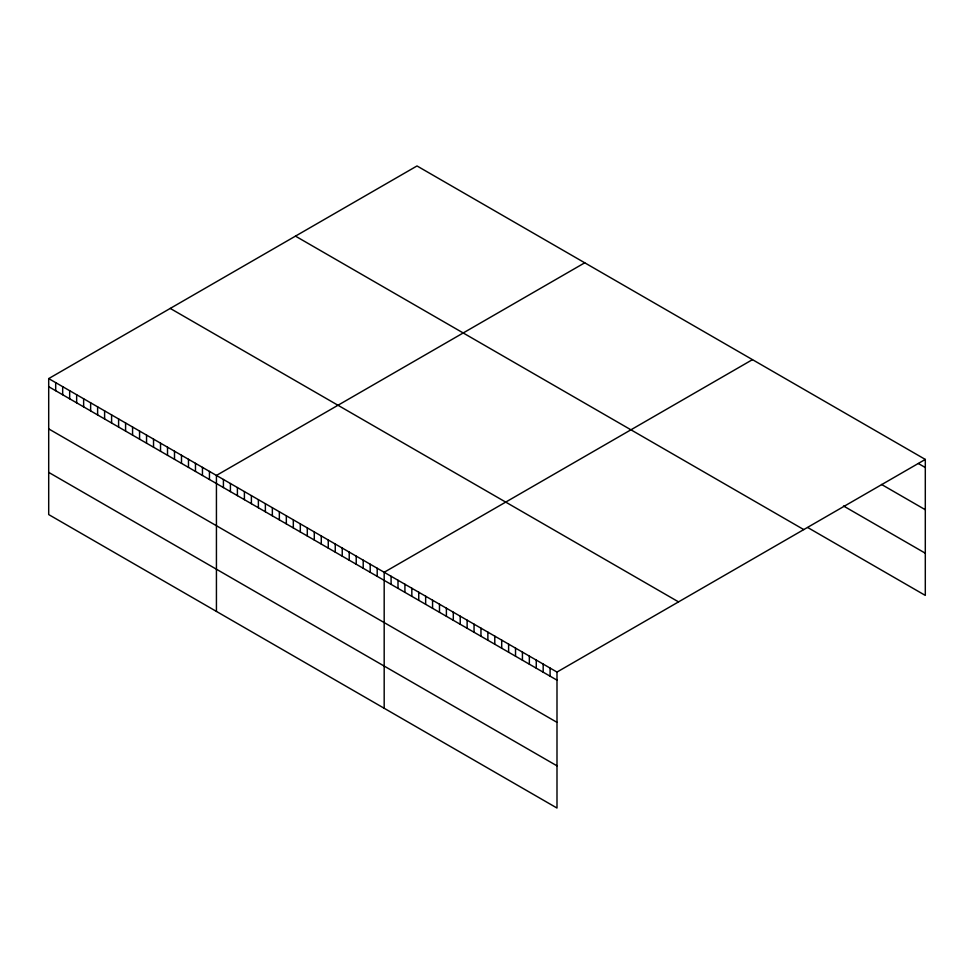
<?xml version="1.0" encoding="UTF-8"?>
<svg xmlns="http://www.w3.org/2000/svg" width="974" height="974" viewBox="0 0 974 974"><rect width="100%" height="100%" fill="white"/><g stroke="black" fill="none" stroke-linecap="round" stroke-linejoin="round"><path stroke-width="1.46" d="M48.7 378.594L556.994 672.06L556.994 808.043L48.7 514.576L48.7 378.594L417.006 165.957L925.3 459.424L925.3 595.406L807.787 527.555M584.741 262.797L216.435 475.434L216.435 611.428M752.476 359.637L384.182 572.274L384.182 708.268M556.994 672.06L925.3 459.424M918.385 463.527L925.3 467.52M881.519 484.443L925.3 509.719M843.496 505.981L925.3 553.208M295.463 236.122L803.757 529.588M170.243 308.417L678.537 601.883M48.7 386.69L556.994 680.156M48.7 428.889L556.994 722.355M48.7 472.378L556.994 765.844M550.091 668.067L550.091 676.163M543.175 664.073L543.175 672.17M536.26 660.08L536.26 668.176M529.345 656.086L529.345 664.195M522.429 652.105L522.429 660.202M515.526 648.112L515.526 656.208M508.611 644.118L508.611 652.215M501.695 640.125L501.695 648.221M494.78 636.132L494.78 644.24M487.864 632.15L487.864 640.247M480.961 628.157L480.961 636.253M474.046 624.164L474.046 632.26M467.13 620.17L467.13 628.267M460.215 616.177L460.215 624.273M453.3 612.196L453.3 620.292M446.396 608.202L446.396 616.298M439.481 604.209L439.481 612.305M432.566 600.215L432.566 608.312M425.65 596.222L425.65 604.318M418.747 592.229L418.747 600.337M411.832 588.247L411.832 596.344M404.916 584.254L404.916 592.35M398.001 580.261L398.001 588.357M391.085 576.267L391.085 584.363M377.194 568.244L377.194 576.34M370.193 564.214L370.193 572.31M363.205 560.172L363.205 568.268M356.216 556.142L356.216 564.238M349.228 552.1L349.228 560.196M342.239 548.07L342.239 556.166M335.251 544.028L335.251 552.136M328.262 539.998L328.262 548.094M321.274 535.968L321.274 544.064M314.285 531.926L314.285 540.022M307.297 527.896L307.297 535.992M300.309 523.854L300.309 531.95M293.32 519.824L293.32 527.92M286.332 515.782L286.332 523.89M279.343 511.752L279.343 519.848M272.355 507.722L272.355 515.818M265.366 503.68L265.366 511.776M258.378 499.65L258.378 507.746M251.389 495.608L251.389 503.704M244.401 491.578L244.401 499.674M237.4 487.536L237.4 495.644M230.412 483.506L230.412 491.602M223.423 479.476L223.423 487.572M209.447 471.404L209.447 479.5M202.458 467.362L202.458 475.458M195.47 463.332L195.47 471.428M188.481 459.29L188.481 467.398M181.493 455.26L181.493 463.356M174.504 451.23L174.504 459.326M167.516 447.188L167.516 455.284M160.527 443.158L160.527 451.254M153.539 439.116L153.539 447.212M146.55 435.086L146.55 443.182M139.562 431.044L139.562 439.152M132.574 427.014L132.574 435.11M125.585 422.984L125.585 431.08M118.597 418.942L118.597 427.038M111.596 414.912L111.596 423.008M104.608 410.87L104.608 418.966M97.619 406.84L97.619 414.936M90.631 402.798L90.631 410.906M83.642 398.768L83.642 406.864M76.654 394.738L76.654 402.834M69.665 390.696L69.665 398.792M62.677 386.666L62.677 394.762M55.688 382.624L55.688 390.72"/></g></svg>
